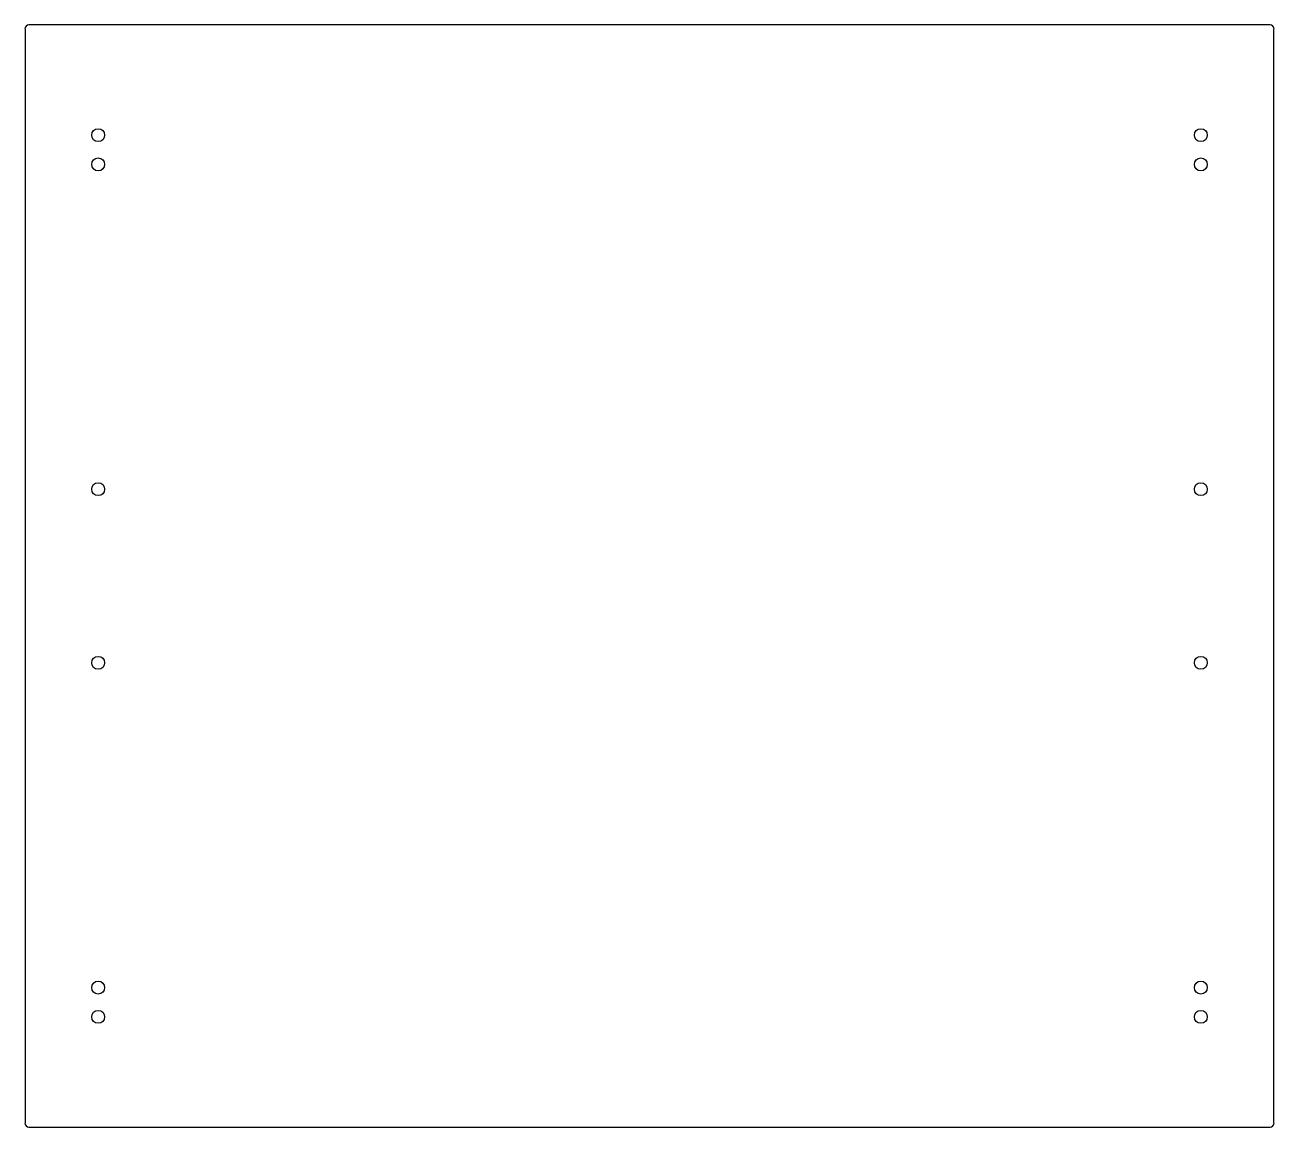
# Model space of a CAD drawing. Header units: inches. Extents: x -12.6 to 12.6, y -11.1 to 11.1.
import ezdxf

# ---------------------------------------------------------------- set-up
doc = ezdxf.new("R2010")
doc.units = ezdxf.units.IN
doc.layers.add('CUTOUTS', color=1, linetype='CONTINUOUS')
doc.layers.add('PERIMETER', color=5, linetype='CONTINUOUS')

msp = doc.modelspace()

# ---------------------------------------------------------------- linework, layer by layer
at = {"layer": 'CUTOUTS'}
for centre in [(-11.122, 8.898), (11.122, 8.898), (-11.122, 8.307), (11.122, 8.307), (-11.122, 1.752), (11.122, 1.752), (-11.122, -1.752), (11.122, -1.752), (-11.122, -8.307), (11.122, -8.307), (-11.122, -8.898), (11.122, -8.898)]:
    msp.add_circle(centre, 0.13, dxfattribs=at)
at = {"layer": 'PERIMETER'}
for p, q in [((12.52, 11.122), (-12.52, 11.122)), ((-12.598, 11.043), (-12.598, -11.043)), ((12.598, -11.043), (12.598, 11.043)), ((-12.52, -11.122), (12.52, -11.122))]:
    msp.add_line(p, q, dxfattribs=at)
for centre, start, end in [((-12.52, 11.043), 90, 180), ((12.52, 11.043), 0, 90), ((-12.52, -11.043), 180, 270), ((12.52, -11.043), -90, 0)]:
    msp.add_arc(centre, 0.0787, start, end, dxfattribs=at)

doc.saveas('drawing.dxf')
